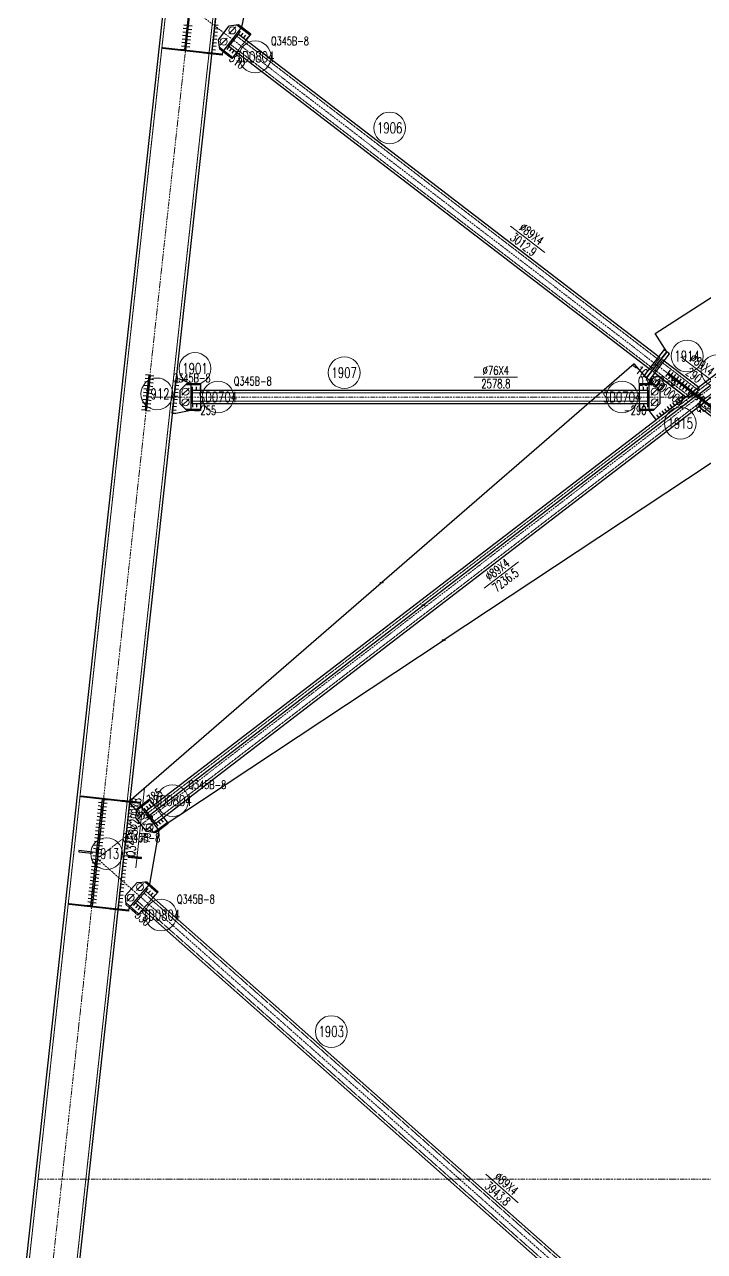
# Model space of a CAD drawing. Extents: x 200306 to 244369, y -126880 to -87343.
# Drawn here: x 225870 to 229723, y -115861 to -108903 of the extents above; entities that cross this region are included whole.
import ezdxf
from ezdxf.enums import TextEntityAlignment as Align

# ---------------------------------------------------------------- set-up
doc = ezdxf.new("R2010")
doc.units = 0
doc.header["$MEASUREMENT"] = 0
doc.linetypes.add('Dash', pattern=[2.75, 2, -0.75])
doc.linetypes.add('DashDot', pattern=[15.6, 9, -3, 0.6, -3])
doc.layers.get('0').update_dxf_attribs({"linetype": 'CONTINUOUS', "lineweight": 25})
doc.layers.get('Defpoints').update_dxf_attribs({"linetype": 'CONTINUOUS'})
doc.styles.get("Standard").update_dxf_attribs({"font": 'simplex.shx', "width": 0.7, "height": 3, "bigfont": 'gbhzfs.shx'})
doc.dimstyles.new('ISO-25$0', dxfattribs={"dimtxt": 2, "dimasz": 1.5, "dimexe": 1.25, "dimexo": 0.625, "dimtad": 1, "dimdsep": 46, "dimtxsty": 'Standard', "dimcen": 2.5, "dimclrd": 150, "dimclre": 2, "dimclrt": 6, "dimadec": 0, "dimazin": 0, "dimtfac": 1, "dimtmove": 0, "dimatfit": 0, "dimfxl": 0, "dimarcsym": 0})

# ---------------------------------------------------------------- blocks, each defined once
blk = doc.blocks.new('M20X55S')
at = {"color": 3, "linetype": 'Continuous', "lineweight": 13}
blk.add_line((-1, -1), (1, 1), dxfattribs=at)
blk.add_circle((0, 0), 1, dxfattribs=at)
blk = doc.blocks.new('*D242')
at = {"color": 150, "linetype": 'Continuous', "lineweight": -2}
for p, q in [((232267.1, -108833), (230857.6, -109742.3)), ((229443.2, -110654.8), (230852.7, -109745.5))]:
    blk.add_line(p, q, dxfattribs=at)
at = {"color": 2, "linetype": 'Continuous', "lineweight": -2}
for p, q in [((232334, -108936.4), (232267.2, -108832.8)), ((229509.8, -110758.3), (229443, -110654.8))]:
    blk.add_line(p, q, dxfattribs=at)
at = {"color": 150, "linetype": 'Continuous'}
for points in [[(232267.1, -108833), (232267.2, -108833.1), (232267.3, -108832.9)], [(229443.2, -110654.8), (229443.2, -110654.8), (229443.1, -110654.9)]]:
    blk.add_solid(points, dxfattribs=at)
at = {"layer": 'Defpoints', "color": 0, "linetype": 'Continuous'}
for p in [(232267.3, -108832.9), (232334, -108936.4), (229509.8, -110758.4)]:
    blk.add_point(p, dxfattribs=at)
at = {"color": 6, "linetype": 'Continuous', "insert": (230855.2, -109743.9), "char_height": 3, "attachment_point": 5}
blk.add_mtext('\\A1;3360.9274', dxfattribs=at)
blk = doc.blocks.new('*D244')
at = {"color": 150, "linetype": 'Continuous', "lineweight": -2}
for p, q in [((232319.1, -108982.9), (231003.3, -109992.8)), ((229683.3, -111005.9), (230999.1, -109996))]:
    blk.add_line(p, q, dxfattribs=at)
at = {"color": 2, "linetype": 'Continuous', "lineweight": -2}
for p, q in [((232326.6, -108992.4), (232319.1, -108982.7)), ((229690.5, -111015.6), (229683.1, -111005.8))]:
    blk.add_line(p, q, dxfattribs=at)
at = {"color": 150, "linetype": 'Continuous'}
for points in [[(232319.1, -108982.9), (232319.1, -108983), (232319.3, -108982.8)], [(229683.3, -111005.8), (229683.3, -111005.9), (229683.2, -111006)]]:
    blk.add_solid(points, dxfattribs=at)
at = {"layer": 'Defpoints', "color": 0, "linetype": 'Continuous'}
for p in [(232319.3, -108982.8), (232326.7, -108992.5), (229690.6, -111015.6)]:
    blk.add_point(p, dxfattribs=at)
at = {"color": 6, "linetype": 'Continuous', "insert": (231001.2, -109994.4), "char_height": 3, "attachment_point": 5}
blk.add_mtext('\\A1;3322.9412', dxfattribs=at)
blk = doc.blocks.new('*D245')
at = {"color": 150, "linetype": 'Continuous', "lineweight": -2}
for p, q in [((229681.9, -111004.5), (228131.8, -112194.2)), ((226577.6, -113387), (228127.6, -112197.4))]:
    blk.add_line(p, q, dxfattribs=at)
at = {"color": 2, "linetype": 'Continuous', "lineweight": -2}
for p, q in [((229690.5, -111015.6), (229681.9, -111004.3)), ((226586, -113398.3), (226577.3, -113387))]:
    blk.add_line(p, q, dxfattribs=at)
at = {"color": 150, "linetype": 'Continuous'}
for points in [[(229681.8, -111004.5), (229681.9, -111004.6), (229682, -111004.4)], [(226577.6, -113387), (226577.6, -113387), (226577.4, -113387.1)]]:
    blk.add_solid(points, dxfattribs=at)
at = {"layer": 'Defpoints', "color": 0, "linetype": 'Continuous'}
for p in [(229690.6, -111015.6), (226577.4, -113387.1), (226586, -113398.3)]:
    blk.add_point(p, dxfattribs=at)
at = {"color": 6, "linetype": 'Continuous', "insert": (228129.7, -112195.8), "char_height": 3, "attachment_point": 5}
blk.add_mtext('\\A1;3913.5182', dxfattribs=at)
blk = doc.blocks.new('*D246')
at = {"color": 150, "linetype": 'Continuous', "lineweight": -2}
for p, q in [((229891.4, -111303.5), (228247.6, -112392.6)), ((226599, -113484.8), (228242.8, -112395.8))]:
    blk.add_line(p, q, dxfattribs=at)
at = {"color": 2, "linetype": 'Continuous', "lineweight": -2}
for p, q in [((229871.4, -111272.9), (229891.7, -111303.5)), ((226578.7, -113454.4), (226599, -113485.1))]:
    blk.add_line(p, q, dxfattribs=at)
at = {"color": 150, "linetype": 'Continuous'}
for points in [[(229891.4, -111303.5), (229891.5, -111303.5), (229891.6, -111303.4)], [(226599, -113484.8), (226599, -113484.9), (226598.9, -113484.9)]]:
    blk.add_solid(points, dxfattribs=at)
at = {"layer": 'Defpoints', "color": 0, "linetype": 'Continuous'}
for p in [(229871.3, -111272.8), (229891.6, -111303.4), (226578.6, -113454.4)]:
    blk.add_point(p, dxfattribs=at)
at = {"color": 6, "linetype": 'Continuous', "insert": (228245.2, -112394.2), "char_height": 3, "attachment_point": 5}
blk.add_mtext('\\A1;3949.8308', dxfattribs=at)
blk = doc.blocks.new('*D247')
at = {"color": 150, "linetype": 'Continuous', "lineweight": -2}
for p, q in [((229325.2, -110826.8), (227894.4, -112066.8)), ((226460, -113310), (227890.8, -112070))]:
    blk.add_line(p, q, dxfattribs=at)
at = {"color": 2, "linetype": 'Continuous', "lineweight": -2}
for p, q in [((229395.3, -110907.5), (229325.2, -110826.6)), ((226529.9, -113390.9), (226459.8, -113310))]:
    blk.add_line(p, q, dxfattribs=at)
at = {"color": 150, "linetype": 'Continuous'}
for points in [[(229325.2, -110826.8), (229325.2, -110826.9), (229325.3, -110826.7)], [(226460, -113310), (226460, -113310), (226459.9, -113310.1)]]:
    blk.add_solid(points, dxfattribs=at)
at = {"layer": 'Defpoints', "color": 0, "linetype": 'Continuous'}
for p in [(229395.4, -110907.5), (226459.9, -113310.1), (226529.9, -113390.9)]:
    blk.add_point(p, dxfattribs=at)
at = {"color": 6, "linetype": 'Continuous', "insert": (227892.6, -112068.4), "char_height": 3, "attachment_point": 5}
blk.add_mtext('\\A1;3791.8349', dxfattribs=at)

msp = doc.modelspace()

# ---------------------------------------------------------------- linework, layer by layer
at = {"color": 1, "linetype": 'Dash', "lineweight": 20}
for p, q in [((226738.90359, -108203.61979), (225883.29483, -116028.79823)), ((227006.30987, -108232.85812), (226150.70111, -116058.03656)), ((232308.70414, -108969.08606), (226568.0453, -113374.89819)), ((232344.62543, -109015.89056), (226603.96658, -113421.70269)), ((227036.54805, -109015.89056), (229426.70414, -110850.2756)), ((227125.23318, -108990.67256), (227071.04684, -109061.27596)), ((227072.46934, -108969.08606), (229462.62543, -110803.4711)), ((226989.691, -109070.50792), (226930.51768, -109064.03788)), ((229471.75796, -110791.57165), (229417.57161, -110862.17505)), ((229433.43755, -110874.35176), (229487.62389, -110803.74836)), ((229463.82499, -110785.4833), (229471.75796, -110791.57165)), ((229478.49136, -110815.64781), (229686.41183, -110975.22157)), ((229487.62389, -110803.74836), (229495.55686, -110809.83671)), ((229417.57161, -110862.17505), (229409.63865, -110856.0867)), ((229441.37051, -110880.44011), (229433.43755, -110874.35176)), ((229442.57008, -110862.45231), (229640.58305, -111014.42232)), ((226866.75067, -110977.44683), (226866.74697, -111053.44683)), ((229355.57575, -111053.56915), (229355.57945, -110977.56915)), ((226821.73759, -111038.44461), (229400.56607, -111038.57136)), ((226821.73985, -110992.44461), (229400.56834, -110992.57136)), ((229694.76165, -111056.00304), (229902.68212, -111215.5768)), ((226465.88555, -113313.44422), (226525.05887, -113319.91426)), ((226602.54408, -113329.5128), (226656.73043, -113400.1162)), ((226457.58655, -113618.85861), (226456.9344, -113624.82306)), ((226456.9344, -113624.82306), (226531.51138, -113632.97735)), ((226532.16353, -113627.01289), (226457.58655, -113618.85861)), ((226531.51138, -113632.97735), (226532.16353, -113627.01289)), ((226547.23481, -113829.3206), (229500.46595, -116443.11285)), ((226508.13189, -113873.50161), (229461.36303, -116487.29385)), ((226598.36712, -113854.54462), (226539.38135, -113921.19055)), ((226458.89437, -113925.03785), (226399.72105, -113918.56781))]:
    msp.add_line(p, q, dxfattribs=at)
at = {"color": 2, "linetype": 'DashDot', "lineweight": 15}
for p, q in [((226872.60673, -108218.23895), (225950.58674, -116650.79747)), ((232572.58674, -108803.74936), (226280.58674, -113632.70204)), ((226808.58674, -108803.74936), (229452.59775, -110832.9617)), ((229452.59775, -110832.9617), (229690.58674, -111015.6123)), ((226566.73956, -111015.43208), (229690.56625, -111015.58561)), ((229690.58674, -111015.6123), (229928.57573, -111198.2629)), ((232814.43392, -111015.43208), (229690.60723, -111015.58561)), ((226280.56963, -113632.70017), (229690.58674, -116650.77626)), ((225950.58674, -115450.79747), (233430.58674, -115450.79747))]:
    msp.add_line(p, q, dxfattribs=at)
at = {"color": 7, "linetype": 'Continuous', "lineweight": 30}
for p, q in [((226784.83915, -108967.69654), (226764.95906, -108965.52284)), ((226787.01127, -108947.83085), (226767.13119, -108945.65715)), ((226789.1834, -108927.96516), (226769.30331, -108925.79146)), ((226791.35552, -108908.09946), (226771.47543, -108905.92577)), ((226794.96331, -108948.70033), (226814.8434, -108950.87403)), ((226797.13543, -108928.83464), (226817.01552, -108931.00833)), ((226799.30756, -108908.96894), (226819.18764, -108911.14264)), ((226941.3783, -108964.70941), (226961.25981, -108966.88327)), ((226943.55042, -108944.84372), (226963.43193, -108947.01758)), ((226945.72255, -108924.97803), (226965.60405, -108927.15188)), ((226947.89467, -108905.11234), (226967.77618, -108907.28619)), ((227081.60187, -108957.18661), (227093.77857, -108941.32068)), ((227096.14564, -108968.34859), (227108.32235, -108952.48266)), ((227110.68941, -108979.51058), (227122.86612, -108963.64464)), ((226778.32278, -109027.29362), (226758.44269, -109025.11992)), ((226780.4949, -109007.42793), (226760.61481, -109005.25423)), ((226782.66702, -108987.56223), (226762.78694, -108985.38854)), ((226786.27481, -109028.1631), (226806.1549, -109030.3368)), ((226788.44694, -109008.29741), (226808.32702, -109010.4711)), ((226790.61906, -108988.43171), (226810.49915, -108990.60541)), ((226792.79118, -108968.56602), (226812.67127, -108970.73972)), ((226934.86192, -109024.30649), (226954.74343, -109026.48034)), ((226937.03405, -109004.4408), (226956.91556, -109006.61465)), ((226939.20617, -108984.57511), (226959.08768, -108986.74896)), ((227027.41552, -109027.79001), (227015.23882, -109043.65595)), ((227125.23318, -108990.67256), (227137.40989, -108974.80662)), ((226776.15065, -109047.15931), (226756.27056, -109044.98561)), ((226784.10269, -109048.02879), (226803.98277, -109050.20249)), ((226930.51768, -109064.03788), (226950.39918, -109066.21173)), ((226932.6898, -109044.17218), (226952.57131, -109046.34604)), ((227041.95929, -109038.95199), (227029.78259, -109054.81793)), ((227056.50307, -109050.11398), (227044.32636, -109065.97991)), ((227071.04684, -109061.27596), (227058.87013, -109077.14189)), ((226572.60743, -110912.25567), (226552.72679, -110910.08191)), ((226574.77701, -110892.41322), (226554.89637, -110890.23947)), ((226580.55968, -110913.12517), (226600.44031, -110915.29893)), ((226582.72926, -110893.28273), (226602.60989, -110895.45648)), ((226728.77105, -110909.25101), (226748.6525, -110911.42485)), ((229514.23498, -110884.04842), (229502.05827, -110899.91435)), ((229514.23498, -110884.04842), (229502.05827, -110899.91435)), ((229517.88799, -110879.28864), (229530.06469, -110863.42271)), ((229517.88799, -110879.28864), (229530.06469, -110863.42271)), ((229530.10091, -110896.22513), (229517.9242, -110912.09106)), ((229530.10091, -110896.22513), (229517.9242, -110912.09106)), ((229533.75392, -110891.46535), (229545.93063, -110875.59941)), ((229533.75392, -110891.46535), (229545.93063, -110875.59941)), ((229545.96684, -110908.40183), (229533.79013, -110924.26777)), ((229545.96684, -110908.40183), (229533.79013, -110924.26777)), ((229549.61985, -110903.64205), (229561.79656, -110887.77612)), ((229549.61985, -110903.64205), (229561.79656, -110887.77612)), ((229565.48579, -110915.81876), (229577.66249, -110899.95283)), ((229565.48579, -110915.81876), (229577.66249, -110899.95283)), ((229581.35172, -110927.99547), (229593.52842, -110912.12953)), ((229581.35172, -110927.99547), (229593.52842, -110912.12953)), ((226566.09868, -110971.783), (226546.21805, -110969.60924)), ((226568.26826, -110951.94056), (226548.38763, -110949.7668)), ((226570.43784, -110932.09811), (226550.55721, -110929.92435)), ((226574.05093, -110972.6525), (226593.93157, -110974.82626)), ((226576.22051, -110952.81006), (226596.10115, -110954.98382)), ((226578.3901, -110932.96761), (226598.27073, -110935.14137)), ((226722.26231, -110968.77834), (226742.14375, -110970.95219)), ((226724.43189, -110948.93589), (226744.31333, -110951.10974)), ((226726.60147, -110929.09345), (226746.48291, -110931.2673)), ((226821.75082, -110977.44395), (226821.75179, -110957.44395)), ((226844.25074, -110977.44506), (226844.25172, -110957.44506)), ((226866.75067, -110977.44617), (226866.75165, -110957.44617)), ((229355.57945, -110977.56849), (229355.58042, -110957.56849)), ((229378.07937, -110977.56959), (229378.08035, -110957.56959)), ((229400.5793, -110977.5707), (229400.58028, -110957.5707)), ((229561.83277, -110920.57854), (229549.65607, -110936.44447)), ((229561.83277, -110920.57854), (229549.65607, -110936.44447)), ((229577.69871, -110932.75525), (229565.522, -110948.62118)), ((229577.69871, -110932.75525), (229565.522, -110948.62118)), ((229593.56464, -110944.93195), (229581.38793, -110960.79789)), ((229593.56464, -110944.93195), (229581.38793, -110960.79789)), ((229597.21765, -110940.17217), (229609.39436, -110924.30624)), ((229597.21765, -110940.17217), (229609.39436, -110924.30624)), ((229609.43057, -110957.10866), (229597.25386, -110972.97459)), ((229609.43057, -110957.10866), (229597.25386, -110972.97459)), ((229613.08358, -110952.34888), (229625.26029, -110936.48295)), ((229613.08358, -110952.34888), (229625.26029, -110936.48295)), ((229625.2965, -110969.28537), (229613.1198, -110985.1513)), ((229625.2965, -110969.28537), (229613.1198, -110985.1513)), ((229628.94952, -110964.52559), (229641.12622, -110948.65965)), ((229628.94952, -110964.52559), (229641.12622, -110948.65965)), ((229641.16244, -110981.46207), (229628.98573, -110997.32801)), ((229641.16244, -110981.46207), (229628.98573, -110997.32801)), ((229644.81545, -110976.70229), (229656.99215, -110960.83636)), ((229644.81545, -110976.70229), (229656.99215, -110960.83636)), ((229660.68138, -110988.879), (229672.85809, -110973.01307)), ((229660.68138, -110988.879), (229672.85809, -110973.01307)), ((229676.54731, -111001.05571), (229688.72402, -110985.18977)), ((229676.54731, -111001.05571), (229688.72402, -110985.18977)), ((226557.42035, -111051.15278), (226537.53972, -111048.97902)), ((226559.58993, -111031.31033), (226539.7093, -111029.13657)), ((226561.75951, -111011.46789), (226541.87888, -111009.29413)), ((226563.9291, -110991.62544), (226544.04846, -110989.45169)), ((226565.3726, -111052.02228), (226585.25324, -111054.19604)), ((226567.54218, -111032.17984), (226587.42282, -111034.35359)), ((226569.71177, -111012.33739), (226589.5924, -111014.51115)), ((226571.88135, -110992.49495), (226591.76198, -110994.66871)), ((226713.58398, -111048.14812), (226733.46542, -111050.32196)), ((226715.75356, -111028.30567), (226735.635, -111030.47952)), ((226717.92314, -111008.46323), (226737.80459, -111010.63707)), ((226720.09273, -110988.62078), (226739.97417, -110990.79463)), ((226821.74711, -111053.44395), (226821.74614, -111073.44395)), ((226844.24704, -111053.44506), (226844.24607, -111073.44506)), ((226866.74697, -111053.44616), (226866.74599, -111073.44616)), ((229355.57575, -111053.56849), (229355.57477, -111073.56849)), ((229378.07567, -111053.56959), (229378.0747, -111073.56959)), ((229400.5756, -111053.5707), (229400.57462, -111073.5707)), ((229556.18343, -111062.69015), (229544.00683, -111046.82436)), ((229571.33589, -111051.06102), (229559.15929, -111035.19523)), ((229586.48835, -111039.43188), (229574.31175, -111023.56609)), ((229601.64081, -111027.80275), (229589.46422, -111011.93696)), ((229657.02837, -110993.63878), (229644.85166, -111009.50471)), ((229657.02837, -110993.63878), (229644.85166, -111009.50471)), ((229672.8943, -111005.81549), (229660.71759, -111021.68142)), ((229672.8943, -111005.81549), (229660.71759, -111021.68142)), ((229688.76023, -111017.99219), (229676.58353, -111033.85813)), ((229688.76023, -111017.99219), (229676.58353, -111033.85813)), ((229692.41325, -111013.23241), (229704.58995, -110997.36648)), ((229692.41325, -111013.23241), (229704.58995, -110997.36648)), ((229704.62617, -111030.1689), (229692.44946, -111046.03483)), ((229704.62617, -111030.1689), (229692.44946, -111046.03483)), ((229708.27918, -111025.40912), (229720.45589, -111009.54319)), ((229708.27918, -111025.40912), (229720.45589, -111009.54319)), ((229720.4921, -111042.34561), (229708.31539, -111058.21154)), ((229720.4921, -111042.34561), (229708.31539, -111058.21154)), ((226553.08118, -111090.83766), (226533.20055, -111088.66391)), ((226555.25077, -111070.99522), (226535.37013, -111068.82146)), ((226561.03344, -111091.70717), (226580.91407, -111093.88093)), ((226563.20302, -111071.86472), (226583.08365, -111074.03848)), ((226707.07523, -111107.67545), (226726.95667, -111109.84929)), ((226709.24481, -111087.833), (226729.12626, -111090.00685)), ((226711.4144, -111067.99056), (226731.29584, -111070.16441)), ((229465.26867, -111132.46496), (229453.09207, -111116.59917)), ((229480.42113, -111120.83583), (229468.24453, -111104.97003)), ((229495.57359, -111109.20669), (229483.39699, -111093.3409)), ((229510.72605, -111097.57756), (229498.54945, -111081.71176)), ((229525.87851, -111085.94842), (229513.70191, -111070.08263)), ((229541.03097, -111074.31929), (229528.85437, -111058.4535)), ((229450.11621, -111144.0941), (229437.93961, -111128.2283)), ((226307.10756, -113336.90723), (226287.22747, -113334.73353)), ((226309.31304, -113316.73644), (226289.43296, -113314.56274)), ((226311.51853, -113296.56565), (226291.63844, -113294.39196)), ((226315.05959, -113337.77671), (226334.93968, -113339.9504)), ((226317.26508, -113317.60592), (226337.14516, -113319.77962)), ((226319.47056, -113297.43513), (226339.35065, -113299.60883)), ((226463.68007, -113333.61501), (226483.56157, -113335.78886)), ((226465.88555, -113313.44422), (226485.76706, -113315.61807)), ((226558.91277, -113362.99874), (226546.73606, -113347.13281)), ((226573.45654, -113351.83676), (226561.27984, -113335.97083)), ((226588.00031, -113340.67478), (226575.82361, -113324.80885)), ((226602.54408, -113329.5128), (226590.36738, -113313.64687)), ((226298.28563, -113417.59037), (226278.40554, -113415.41667)), ((226300.49111, -113397.41959), (226280.61102, -113395.24589)), ((226302.69659, -113377.2488), (226282.81651, -113375.0751)), ((226304.90208, -113357.07801), (226285.02199, -113354.90432)), ((226306.23766, -113418.45985), (226326.11775, -113420.63355)), ((226308.44314, -113398.28907), (226328.32323, -113400.46276)), ((226310.64863, -113378.11828), (226330.52871, -113380.29198)), ((226312.85411, -113357.94749), (226332.7342, -113360.12119)), ((226454.85813, -113414.29815), (226474.73964, -113416.472)), ((226457.06362, -113394.12736), (226476.94512, -113396.30122)), ((226459.2691, -113373.95658), (226479.15061, -113376.13043)), ((226461.47458, -113353.78579), (226481.35609, -113355.95965)), ((226642.18666, -113411.27818), (226654.36336, -113427.14411)), ((226656.73043, -113400.1162), (226668.90714, -113415.98213)), ((226291.66918, -113478.10273), (226271.78909, -113475.92903)), ((226293.87466, -113457.93194), (226273.99457, -113455.75825)), ((226296.08014, -113437.76116), (226276.20005, -113435.58746)), ((226299.62121, -113478.97221), (226319.5013, -113481.14591)), ((226301.82669, -113458.80142), (226321.70678, -113460.97512)), ((226304.03218, -113438.63064), (226323.91226, -113440.80434)), ((226448.24168, -113474.81051), (226468.12319, -113476.98436)), ((226450.44717, -113454.63972), (226470.32867, -113456.81358)), ((226452.65265, -113434.46894), (226472.53416, -113436.64279)), ((226613.09911, -113433.60214), (226625.27582, -113449.46807)), ((226627.64289, -113422.44016), (226639.81959, -113438.30609)), ((226282.84724, -113558.78588), (226262.96715, -113556.61218)), ((226285.05272, -113538.61509), (226265.17264, -113536.44139)), ((226287.25821, -113518.4443), (226267.37812, -113516.2706)), ((226289.46369, -113498.27352), (226269.5836, -113496.09982)), ((226290.79928, -113559.65535), (226310.67936, -113561.82905)), ((226293.00476, -113539.48457), (226312.88485, -113541.65827)), ((226295.21024, -113519.31378), (226315.09033, -113521.48748)), ((226297.41573, -113499.143), (226317.29581, -113501.31669)), ((226439.41975, -113555.49365), (226459.30126, -113557.66751)), ((226441.62523, -113535.32287), (226461.50674, -113537.49672)), ((226443.83072, -113515.15208), (226463.71222, -113517.32593)), ((226446.0362, -113494.9813), (226465.91771, -113497.15515)), ((226276.23079, -113619.29823), (226256.3507, -113617.12454)), ((226278.43627, -113599.12745), (226258.55619, -113596.95375)), ((226280.64176, -113578.95666), (226260.76167, -113576.78296)), ((226284.18283, -113620.16771), (226304.06291, -113622.34141)), ((226286.38831, -113599.99693), (226306.2684, -113602.17063)), ((226288.59379, -113579.82614), (226308.47388, -113581.99984)), ((226432.8033, -113616.00601), (226452.68481, -113618.17987)), ((226435.00878, -113595.83523), (226454.89029, -113598.00908)), ((226437.21427, -113575.66444), (226457.09577, -113577.83829)), ((226267.40886, -113699.98138), (226247.52877, -113697.80768)), ((226269.61434, -113679.81059), (226249.73425, -113677.63689)), ((226271.81982, -113659.63981), (226251.93974, -113657.46611)), ((226274.02531, -113639.46902), (226254.14522, -113637.29532)), ((226277.56638, -113680.68007), (226297.44646, -113682.85377)), ((226279.77186, -113660.50929), (226299.65195, -113662.68298)), ((226281.97734, -113640.3385), (226301.85743, -113642.5122)), ((226423.98136, -113696.68916), (226443.86287, -113698.86301)), ((226426.18685, -113676.51837), (226446.06836, -113678.69222)), ((226428.39233, -113656.34758), (226448.27384, -113658.52144)), ((226430.59782, -113636.1768), (226450.47932, -113638.35065)), ((226260.79241, -113760.49374), (226240.91232, -113758.32004)), ((226262.99789, -113740.32295), (226243.1178, -113738.14925)), ((226265.20337, -113720.15217), (226245.32329, -113717.97847)), ((226268.74444, -113761.36322), (226288.62453, -113763.53692)), ((226270.94993, -113741.19243), (226290.83001, -113743.36613)), ((226273.15541, -113721.02164), (226293.0355, -113723.19534)), ((226275.36089, -113700.85086), (226295.24098, -113703.02456)), ((226417.36491, -113757.20152), (226437.24642, -113759.37537)), ((226419.5704, -113737.03073), (226439.45191, -113739.20458)), ((226421.77588, -113716.85994), (226441.65739, -113719.0338)), ((226251.97047, -113841.17688), (226232.09039, -113839.00318)), ((226254.17596, -113821.0061), (226234.29587, -113818.8324)), ((226256.38144, -113800.83531), (226236.50135, -113798.66161)), ((226258.58692, -113780.66452), (226238.70684, -113778.49083)), ((226262.12799, -113821.87558), (226282.00808, -113824.04927)), ((226264.33348, -113801.70479), (226284.21356, -113803.87849)), ((226266.53896, -113781.534), (226286.41905, -113783.7077)), ((226408.54298, -113837.88466), (226428.42449, -113840.05851)), ((226410.74846, -113817.71387), (226430.62997, -113819.88773)), ((226412.95395, -113797.54309), (226432.83546, -113799.71694)), ((226415.15943, -113777.3723), (226435.04094, -113779.54616)), ((226557.1815, -113818.0928), (226570.43672, -113803.11619)), ((226570.91004, -113830.24341), (226584.16526, -113815.26679)), ((226584.63858, -113842.39401), (226597.89381, -113827.4174)), ((226245.35402, -113901.68924), (226225.47394, -113899.51554)), ((226247.55951, -113881.51845), (226227.67942, -113879.34476)), ((226249.76499, -113861.34767), (226229.8849, -113859.17397)), ((226253.30606, -113902.55872), (226273.18615, -113904.73242)), ((226255.51154, -113882.38793), (226275.39163, -113884.56163)), ((226257.71702, -113862.21715), (226277.59711, -113864.39085)), ((226259.92251, -113842.04636), (226279.8026, -113844.22006)), ((226401.92653, -113898.39702), (226421.80804, -113900.57087)), ((226404.13201, -113878.22623), (226424.01352, -113880.40009)), ((226406.3375, -113858.05545), (226426.21901, -113860.2293)), ((226498.19573, -113884.73872), (226484.9405, -113899.71534)), ((226511.92427, -113896.88933), (226498.66904, -113911.86594)), ((226598.36712, -113854.54462), (226611.62235, -113839.56801)), ((226399.72105, -113918.56781), (226419.60256, -113920.74166)), ((226525.65281, -113909.03994), (226512.39758, -113924.01655)), ((226539.38135, -113921.19055), (226526.12612, -113936.16716))]:
    msp.add_line(p, q, dxfattribs=at)
at = {"color": 7, "linetype": 'Continuous', "lineweight": 13}
for p, q in [((228623.52307, -110046.0304), (228817.88075, -110195.19505)), ((229589.47838, -110787.37695), (229783.83606, -110936.5416)), ((228418.46326, -110902.52309), (228663.46326, -110902.53513)), ((228669.49355, -111949.91302), (228475.13587, -112099.07767)), ((226550.0984, -113233.27394), (226500.64323, -113685.57824)), ((228483.97235, -115423.26574), (228667.43585, -115585.64228))]:
    msp.add_line(p, q, dxfattribs=at)
at = {"color": 7, "linetype": 'Continuous', "lineweight": 30}
for points in [[(225869.57931, -116016.23301), (226722.79684, -108212.92422)], [(227020.02538, -108245.42334), (226166.80786, -116048.73213)], [(226836.97013, -108490.91992), (226776.15065, -109047.15931)], [(226784.10269, -109048.02879), (226844.92217, -108491.7894)], [(226930.51768, -109064.03788), (226991.33716, -108507.79849)], [(227150.04686, -108673.03504), (227099.84882, -108916.9865)], [(226558.91277, -113362.99874), (232299.57161, -108957.18661)], [(226968.84058, -108989.13802), (227029.11528, -108910.60166)], [(227099.84882, -108916.9865), (226993.30264, -109055.81342)], [(227027.41552, -109027.79001), (227081.60187, -108957.18661)], [(227029.11528, -108910.60166), (227082.39629, -108903.59213)], [(227071.17924, -108905.06782), (227082.39629, -108903.59213)], [(227146.54242, -108962.90717), (227071.17924, -108905.06782)], [(227081.60187, -108957.18661), (229463.82499, -110785.4833)], [(227082.39629, -108903.59213), (227151.4131, -108956.5608)], [(227082.39629, -108903.59213), (227151.4131, -108956.5608)], [(227151.4131, -108956.5608), (227125.23318, -108990.67256)], [(227151.4131, -108956.5608), (227146.54242, -108962.90717)], [(232353.75796, -109027.79001), (226613.09911, -113433.60214)], [(226653.10575, -109039.74128), (226653.7579, -109033.77683)], [(226653.7579, -109033.77683), (226927.39353, -109063.69628)], [(226975.85011, -109042.41904), (226968.84058, -108989.13802)], [(226975.85011, -109042.41904), (226974.37442, -109031.20198)], [(226974.37442, -109031.20198), (227049.7376, -109089.04134)], [(229409.63865, -110856.0867), (227027.41552, -109027.79001)], [(226926.74137, -109069.66073), (226653.10575, -109039.74128)], [(226776.15065, -109047.15931), (226784.10269, -109048.02879)], [(226886.33741, -109065.24294), (226886.98956, -109059.27849)], [(226989.03884, -109076.47237), (226886.33741, -109065.24294)], [(226886.98956, -109059.27849), (226989.691, -109070.50792)], [(226927.39353, -109063.69628), (226926.74137, -109069.66073)], [(227044.86692, -109095.38771), (226975.85011, -109042.41904)], [(227044.86692, -109095.38771), (226975.85011, -109042.41904)], [(226989.691, -109070.50792), (226989.03884, -109076.47237)], [(226990.1622, -109070.55944), (226989.691, -109070.50792)], [(226993.30264, -109055.81342), (226990.1622, -109070.55944)], [(227071.04684, -109061.27596), (227044.86692, -109095.38771)], [(227049.7376, -109089.04134), (227044.86692, -109095.38771)], [(229493.96234, -110746.21511), (229379.5013, -110895.35488)], [(229509.82827, -110758.39182), (229395.36723, -110907.53159)], [(229395.36723, -110907.53159), (229509.82827, -110758.39182)], [(229411.23316, -110919.70829), (229525.6942, -110770.56853)], [(229509.82827, -110758.39182), (229493.96234, -110746.21511)], [(229525.6942, -110770.56853), (229509.82827, -110758.39182)], [(229495.55686, -110809.83671), (229690.58674, -110959.51727)], [(226574.77701, -110892.41322), (226553.08118, -111090.83766)], [(226561.03344, -111091.70717), (226582.72926, -110893.28273)], [(226582.72926, -110893.28273), (226574.77701, -110892.41322)], [(226707.07523, -111107.67545), (226728.77105, -110909.25101)], [(226728.77105, -110909.25101), (226748.6525, -110911.42485)], [(226748.6525, -110911.42485), (226811.77333, -110938.44571)], [(229379.5013, -110895.35488), (229395.36723, -110907.53159)], [(229395.36723, -110907.53159), (229411.23316, -110919.70829)], [(229411.25977, -110919.72701), (229429.21621, -110896.33024)], [(229429.21621, -110896.33024), (229434.715, -110899.31646)], [(229434.715, -110899.31646), (229440.86747, -110900.4573)], [(229440.86747, -110900.4573), (229447.07137, -110899.64109)], [(229617.49637, -111015.6123), (229441.37051, -110880.44011)], [(229447.07137, -110899.64109), (229452.71943, -110896.94773)], [(229452.71943, -110896.94773), (229457.25876, -110892.64085)], [(229457.25876, -110892.64085), (229601.64089, -111003.44951)], [(229517.88799, -110879.28864), (229514.23498, -110884.04842)], [(229517.88799, -110879.28864), (229514.23498, -110884.04842)], [(229514.23498, -110884.04842), (229863.28549, -111151.93597)], [(229514.23498, -110884.04842), (229863.28549, -111151.93597)], [(229866.9385, -111147.17619), (229517.88799, -110879.28864)], [(229866.9385, -111147.17619), (229517.88799, -110879.28864)], [(226751.7473, -111054.44051), (226751.7511, -110976.44051)], [(226751.7511, -110976.44051), (226789.75282, -110938.44238)], [(226781.73197, -110946.44331), (226789.73234, -110938.4437)], [(226866.73169, -110946.44749), (226781.73197, -110946.44331)], [(226789.73234, -110938.4437), (226866.73208, -110938.44749)], [(226789.75282, -110938.44238), (226866.75257, -110938.44617)], [(226811.77333, -110938.44571), (226811.76565, -111092.44569)], [(226821.73686, -111053.44461), (226821.74059, -110977.44461)], [(226821.74059, -110977.44461), (229400.56907, -110977.57136)], [(226866.73208, -110938.44749), (226866.73169, -110946.44749)], [(226866.75257, -110938.44617), (226866.75067, -110977.44683)], [(229355.56047, -110946.56981), (229355.56086, -110938.56981)], [(229440.56019, -110946.57398), (229355.56047, -110946.56981)], [(229355.56086, -110938.56981), (229432.56061, -110938.57359)], [(229355.57945, -110977.56915), (229355.58135, -110938.56849)], [(229355.58135, -110938.56849), (229432.5811, -110938.57227)], [(229400.56907, -110977.57136), (229400.56534, -111053.57136)], [(229410.59346, -111092.59698), (229410.60234, -110938.59878)], [(229410.60234, -110938.59878), (229411.25977, -110919.72701)], [(229432.56061, -110938.57359), (229440.56019, -110946.57398)], [(229432.5811, -110938.57227), (229470.57912, -110976.57414)], [(229470.57912, -110976.57414), (229470.57532, -111054.57414)], [(229681.27236, -110985.47904), (229677.0021, -110991.53284)], [(229684.57601, -110979.5029), (229681.27236, -110985.47904)], [(229687.0126, -110973.82049), (229684.57601, -110979.5029)], [(229688.72632, -110968.564), (229687.0126, -110973.82049)], [(229689.86877, -110963.79316), (229688.72632, -110968.564)], [(229690.57699, -110959.51599), (229689.86877, -110963.79316)], [(229690.58674, -110959.51727), (229690.57699, -110959.51599)], [(226789.74532, -111092.44238), (226751.7473, -111054.44051)], [(229400.56534, -111053.57136), (226821.73686, -111053.44461)], [(226866.74697, -111053.44683), (226866.74507, -111092.44616)], [(229355.57384, -111092.56848), (229355.57575, -111053.56915)], [(229470.57532, -111054.57414), (229432.57359, -111092.57227)], [(229601.64081, -111027.80275), (229450.11621, -111144.0941)], [(229597.67797, -111013.01527), (229597.67795, -111018.23702)], [(229597.67795, -111018.23702), (229599.02961, -111023.28079)], [(229599.02966, -111007.9715), (229597.67797, -111013.01527)], [(229599.02961, -111023.28079), (229601.64081, -111027.80275)], [(229601.64089, -111003.44951), (229599.02966, -111007.9715)], [(229621.81246, -111016.02468), (229617.49637, -111015.6123)], [(229626.71645, -111016.15503), (229621.81246, -111016.02468)], [(229632.23732, -111015.85915), (229626.71645, -111016.15503)], [(229638.35658, -111014.97516), (229632.23732, -111015.85915)], [(229644.98383, -111013.32958), (229638.35658, -111014.97516)], [(229651.9361, -111010.77038), (229644.98383, -111013.32958)], [(229658.93749, -111007.21457), (229651.9361, -111010.77038)], [(229665.65323, -111002.69449), (229658.93749, -111007.21457)], [(229671.75645, -110997.37634), (229665.65323, -111002.69449)], [(229677.0021, -110991.53284), (229671.75645, -110997.37634)], [(229694.16088, -111057.40411), (229696.59747, -111051.7217)], [(229696.59747, -111051.7217), (229699.90112, -111045.74557)], [(229699.90112, -111045.74557), (229704.17138, -111039.69176)], [(229704.17138, -111039.69176), (229709.41703, -111033.84827)], [(229709.41703, -111033.84827), (229715.52025, -111028.53011)], [(229715.52025, -111028.53011), (229722.23599, -111024.01004)], [(229722.23599, -111024.01004), (229729.23738, -111020.45423)], [(226553.08118, -111090.83766), (226561.03344, -111091.70717)], [(226726.95667, -111109.84929), (226707.07523, -111107.67545)], [(226811.76565, -111092.44569), (226726.95667, -111109.84929)], [(226789.72483, -111092.4437), (226781.72525, -111084.44331)], [(226781.72525, -111084.44331), (226866.72497, -111084.44748)], [(226866.72458, -111092.44748), (226789.72483, -111092.4437)], [(226866.74507, -111092.44616), (226789.74532, -111092.44238)], [(226866.72497, -111084.44748), (226866.72458, -111092.44748)], [(229355.55336, -111092.5698), (229355.55375, -111084.5698)], [(229432.5531, -111092.57359), (229355.55336, -111092.5698)], [(229355.55375, -111084.5698), (229440.55347, -111084.57398)], [(229432.57359, -111092.57227), (229355.57384, -111092.56848)], [(229450.11621, -111144.0941), (229410.59346, -111092.59698)], [(229440.55347, -111084.57398), (229432.5531, -111092.57359)], [(229690.58674, -111071.70734), (229691.30471, -111067.43144)], [(229885.61662, -111221.38789), (229690.58674, -111071.70734)], [(229691.30471, -111067.43144), (229692.44716, -111062.6606)], [(229692.44716, -111062.6606), (229694.16088, -111057.40411)], [(226189.12578, -113283.18317), (226189.77793, -113277.21872)], [(226189.77793, -113277.21872), (226463.41356, -113307.13817)], [(226462.7614, -113313.10262), (226189.12578, -113283.18317)], [(226245.35402, -113901.68924), (226311.51853, -113296.56565)], [(226319.47056, -113297.43513), (226253.30606, -113902.55872)], [(226311.51853, -113296.56565), (226319.47056, -113297.43513)], [(226399.72105, -113918.56781), (226465.88555, -113313.44422)], [(226422.35744, -113308.68483), (226423.00959, -113302.72038)], [(226525.05887, -113319.91426), (226422.35744, -113308.68483)], [(226423.00959, -113302.72038), (226525.71103, -113313.94981)], [(226463.41356, -113307.13817), (226462.7614, -113313.10262)], [(226500.33783, -113401.65073), (226507.34736, -113348.36972)], [(226581.23485, -113301.74742), (226505.87167, -113359.58677)], [(226505.87167, -113359.58677), (226507.34736, -113348.36972)], [(226507.34736, -113348.36972), (226576.36417, -113295.40104)], [(226507.34736, -113348.36972), (226576.36417, -113295.40104)], [(226525.53007, -113319.96578), (226524.79988, -113334.97534)], [(226524.79988, -113334.97534), (226631.34607, -113473.80225)], [(226525.71103, -113313.94981), (226525.05887, -113319.91426)], [(226525.05887, -113319.91426), (226525.53007, -113319.96578)], [(226576.36417, -113295.40104), (226602.54408, -113329.5128)], [(226576.36417, -113295.40104), (226581.23485, -113301.74742)], [(226560.61253, -113480.1871), (226500.33783, -113401.65073)], [(226613.09911, -113433.60214), (226558.91277, -113362.99874)], [(226656.73043, -113400.1162), (226682.91035, -113434.22795)], [(226613.89354, -113487.19663), (226560.61253, -113480.1871)], [(226631.34607, -113473.80225), (226578.19194, -113779.26548)], [(226602.67649, -113485.72094), (226678.03967, -113427.88158)], [(226613.89354, -113487.19663), (226602.67649, -113485.72094)], [(226682.91035, -113434.22795), (226613.89354, -113487.19663)], [(226682.91035, -113434.22795), (226613.89354, -113487.19663)], [(226678.03967, -113427.88158), (226682.91035, -113434.22795)], [(226177.83861, -113588.27084), (226177.18645, -113594.23529)], [(226177.18645, -113594.23529), (226253.10345, -113602.53609)], [(226253.7556, -113596.57164), (226177.83861, -113588.27084)], [(226253.10345, -113602.53609), (226253.7556, -113596.57164)], [(226457.58655, -113618.85861), (226456.9344, -113624.82306)], [(226456.9344, -113624.82306), (226531.51138, -113632.97735)], [(226532.16353, -113627.01289), (226457.58655, -113618.85861)], [(226531.51138, -113632.97735), (226532.16353, -113627.01289)], [(226442.46386, -113842.08965), (226508.07724, -113767.95542)], [(226508.07724, -113767.95542), (226561.71769, -113764.68475)], [(226550.41444, -113765.364), (226561.70717, -113764.67543)], [(226621.55324, -113828.32623), (226550.41444, -113765.364)], [(226561.70717, -113764.67543), (226626.85533, -113822.33559)], [(226561.71769, -113764.68475), (226626.86586, -113822.3449)], [(226578.19194, -113779.26548), (226462.20869, -113910.31084)], [(226498.19047, -113884.73407), (226557.17623, -113818.08814)], [(226557.17623, -113818.08814), (229510.40737, -116431.88039)], [(226626.86586, -113822.3449), (226598.36712, -113854.54462)], [(226626.85533, -113822.33559), (226621.55324, -113828.32623)], [(226122.30912, -113894.27121), (226122.96127, -113888.30676)], [(226395.94474, -113924.19066), (226122.30912, -113894.27121)], [(226122.96127, -113888.30676), (226396.5969, -113918.22621)], [(226253.30606, -113902.55872), (226245.35402, -113901.68924)], [(226445.73445, -113895.73011), (226442.46386, -113842.08965)], [(226445.72392, -113895.72079), (226445.03538, -113884.42806)], [(226445.03538, -113884.42806), (226516.17418, -113947.3903)], [(226510.87208, -113953.38095), (226445.72392, -113895.72079)], [(226510.88261, -113953.39026), (226445.73445, -113895.73011)], [(229451.42161, -116498.52631), (226498.19047, -113884.73407)], [(226355.54078, -113919.77287), (226356.19293, -113913.80842)], [(226458.24221, -113931.0023), (226355.54078, -113919.77287)], [(226356.19293, -113913.80842), (226458.89437, -113925.03785)], [(226396.5969, -113918.22621), (226395.94474, -113924.19066)], [(226458.89437, -113925.03785), (226458.24221, -113931.0023)], [(226459.36557, -113925.08937), (226458.89437, -113925.03785)], [(226462.20869, -113910.31084), (226459.36557, -113925.08937)], [(226516.17418, -113947.3903), (226510.87208, -113953.38095)], [(226539.38135, -113921.19055), (226510.88261, -113953.39026)]]:
    msp.add_lwpolyline(points, dxfattribs=at)
at = {"color": 7, "linetype": 'Continuous', "lineweight": 13}
for centre in [(227176.67638, -109086.24895), (227939.2041, -109489.31863), (229625.19276, -110783.27278), (226835.42562, -110853.75059), (229795.03679, -110866.75526), (227681.355, -110877.48686), (226619.50968, -110997.70265), (226965.74882, -111015.45099), (229256.5776, -111015.56366), (229586.15321, -111164.48479), (226708.17362, -113304.5398), (226334.38983, -113605.24544), (226643.00846, -113953.48096), (227607.86276, -114614.46916)]:
    msp.add_circle(centre, 90, dxfattribs=at)

# ---------------------------------------------------------------- block references
at = {"color": 3, "linetype": 'Continuous', "lineweight": 13, "xscale": 20, "yscale": 20, "zscale": 20}
for p in [(227047.13024, -108936.40303), (226998.42342, -108999.86677), (226781.75056, -110985.44199), (229440.57878, -110985.57266), (226781.74764, -111045.44199), (229440.57586, -111045.57266), (226529.92066, -113390.92199), (226578.62749, -113454.38572), (226471.22498, -113854.85857), (226524.24589, -113794.95212)]:
    msp.add_blockref('M20X55S', p, dxfattribs=at)

# ---------------------------------------------------------------- texts
at = {"color": 7, "linetype": 'Continuous', "lineweight": 13, "width": 0.7}
for p in [(227266.67638, -108996.24895), (226709.50968, -110907.70265), (227055.74882, -110925.45099), (229346.5776, -110925.56366), (229676.15321, -111074.48479), (226798.17362, -113214.5398), (226424.38983, -113515.24544), (226733.00846, -113863.48096)]:
    msp.add_text('Q345B-8', height=48, dxfattribs=at).set_placement(p, align=Align.MIDDLE_LEFT)
for s, rotation, p in [('-310', 322.494662803, (227060.11496, -109100.15711)), ('%%C89X4', 322.494662803, (228743.53323, -110090.8641)), ('3012.9', 322.494662803, (228697.87059, -110150.36135)), ('%%C76X4', 359.997184028, (228540.96511, -110865.02911)), ('-10', 322.494662803, (229353.09221, -110859.95982)), ('%%C89X4', 322.494662803, (229709.48855, -110832.21065)), ('2578.8', 359.997184028, (228540.96142, -110940.02911)), ('+0.000002', 322.494662803, (229515.71803, -110984.77106)), ('-10', 322.494662803, (229452.25429, -110936.06424)), ('290', 322.494662803, (229663.8259, -110891.7079)), ('-255', 359.997184028, (226891.73501, -111090.94805)), ('-290', 359.997184028, (229330.56349, -111091.06792)), ('%%C89X4', 37.505337197, (228549.48339, -111994.74672)), ('7236.5', 37.505337197, (228595.14604, -112054.24397)), ('-385', 37.505337197, (226591.61221, -113290.63164)), ('Q345B%%C299X8', 83.760040177, (226488.09299, -113455.35011)), ('7871.8', 83.760040177, (226562.64864, -113463.50207)), ('-330', 318.489183868, (226525.75506, -113959.20851)), ('%%C89X4', 318.489183868, (228600.55765, -115476.37286)), ('3943.8', 318.489183868, (228550.85055, -115532.53516))]:
    msp.add_text(s, height=50, rotation=rotation, dxfattribs=at).set_placement(p, align=Align.MIDDLE_CENTER)
for s, p in [('SD0804', (227176.67638, -109086.24895)), ('1906', (227939.2041, -109489.31863)), ('1914', (229625.19276, -110783.27278)), ('1901', (226835.42562, -110853.75059)), ('1907', (227681.355, -110877.48686)), ('1912', (226619.50968, -110997.70265)), ('SD0704', (226965.74882, -111015.45099)), ('SD0704', (229256.5776, -111015.56366)), ('1915', (229586.15321, -111164.48479)), ('SD0804', (226708.17362, -113304.5398)), ('1913', (226334.38983, -113605.24544)), ('SD0804', (226643.00846, -113953.48096)), ('1903', (227607.86276, -114614.46916))]:
    msp.add_text(s, height=60, dxfattribs=at).set_placement(p, align=Align.MIDDLE_CENTER)

# ---------------------------------------------------------------- dimensions: what is measured, and where the dimension line sits
at = {"color": 3, "linetype": 'Continuous'}
for p1, p2, distance, picture, middle in [((229509.8282719048, -110758.3918211175), (232334.0432367702, -108936.4030348777), 123.1341742005, '*D242', (230855.1836187664, -109743.9267690998)), ((229690.58674, -111015.6123), (232326.66478, -108992.48831), 12.16754, '*D244', (231001.21773, -109994.39784)), ((229395.36723, -110907.53159), (226529.92066, -113390.92199), -106.93914, '*D247', (227892.60618, -112068.41409)), ((229690.58674, -111015.6123), (226586.00594, -113398.30044), -14.08594, '*D245', (228129.72033, -112195.78205)), ((226578.62749, -113454.38572), (229871.34521, -111272.83278), -36.65164, '*D246', (228245.22962, -112394.16335))]:
    dim = msp.add_aligned_dim(p1=p1, p2=p2, distance=distance, dimstyle='ISO-25$0', override={"dimtxt": 0.18, "dimasz": 0.18, "dimexe": 0.18, "dimexo": 0.0625, "dimgap": 0.09, "dimtad": 0, "dimtih": 1, "dimtoh": 1, "dimdec": 4, "dimzin": 0, "dimcen": 0.09, "dimtdec": 4, "dimtofl": 0, "dimtolj": 1, "dimtzin": 0}, dxfattribs=at)
    dim.commit()
    dim.dimension.update_dxf_attribs({"geometry": picture, "text_midpoint": middle})

doc.saveas('drawing.dxf')
